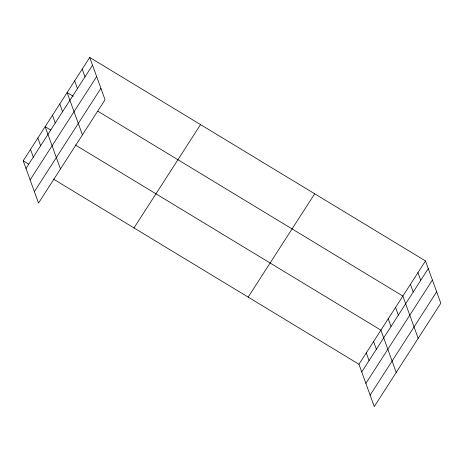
<?xml version="1.0" encoding="UTF-8"?>
<svg xmlns="http://www.w3.org/2000/svg" width="464" height="464" viewBox="0 0 464 464"><rect width="100%" height="100%" fill="white"/><g stroke="black" fill="none" stroke-linecap="round" stroke-linejoin="round"><path stroke-width="0.7" d="M89.732 57.443L105.044 99.743L38.512 203.07L23.2 160.776L89.732 57.443L425.488 260.93L440.8 303.224L374.268 406.557L358.956 364.257L53.36 179.058M25.99 168.478L92.522 65.146M30.119 179.893L96.657 76.56M34.377 191.655L100.914 88.322M133.997 227.923L200.535 124.596M248.153 297.111L314.691 193.778M358.956 364.257L425.488 260.93M361.74 371.96L428.278 268.627M365.876 383.374L432.407 280.047M370.133 395.142L436.665 291.81M73.266 96.309L67.112 92.574L82.424 134.873M97.892 111.227L402.868 296.061L418.18 338.36M50.698 130.036L45.159 126.678L60.465 168.971M75.319 144.954L380.909 330.159L396.221 372.459M23.2 160.776L28.739 164.134M417.948 272.641L420.738 280.337M410.408 284.351L413.198 292.047M395.548 307.429L398.338 315.126M388.229 318.791L391.019 326.494M373.59 341.527L376.379 349.23M366.276 352.895L369.06 360.592M82.192 69.153L84.982 76.856M74.652 80.864L77.442 88.566M59.792 103.942L62.582 111.644M52.473 115.31L55.262 123.012M37.839 138.04L40.623 145.742M30.52 149.408L33.304 157.11"/></g></svg>
